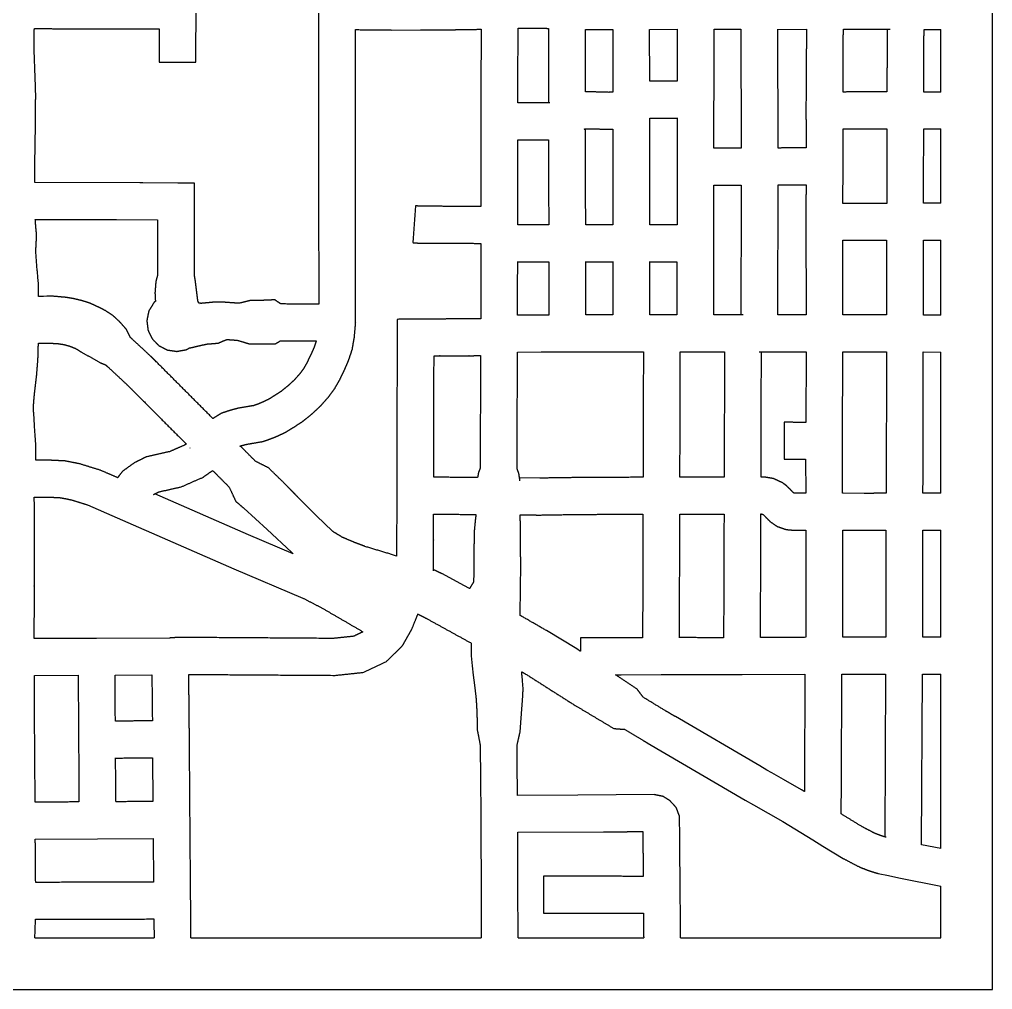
# Model space of a CAD drawing. Header units: millimetres. Extents: x 695 to 1227, y -950 to -733.
# Drawn here: x 1095.2 to 1226.9, y -949.8 to -818.5 of the extents above; entities that cross this region are included whole.
import ezdxf

# ---------------------------------------------------------------- set-up
doc = ezdxf.new("R2010")
doc.units = ezdxf.units.MM
doc.layers.add('Laser$Cut', color=1, linetype='Continuous', true_color=0xff0000)
doc.layers.add('Laser$Outline', color=3, linetype='Continuous', true_color=0x00ff00)

msp = doc.modelspace()

# ---------------------------------------------------------------- linework, layer by layer
at = {"layer": 'Laser$Cut'}
for p, q in [((1119.07, -824.28), (1119.08, -816.2)), ((1135.68, -817.32), (1135.68, -820.64)), ((1114.08, -819.76), (1114.07, -824.28)), ((1135.68, -820.64), (1135.68, -826.04)), ((1140.67, -826.04), (1140.68, -820.64)), ((1140.68, -820.64), (1140.68, -819.85)), ((1145.61, -819.91), (1149.47, -819.87)), ((1149.47, -819.87), (1150.24, -819.87)), ((1150.24, -819.87), (1153.99, -819.87)), ((1157.69, -819.81), (1157.67, -828.16)), ((1162.67, -827.14), (1162.69, -819.64)), ((1162.69, -819.64), (1163.63, -819.65)), ((1163.63, -819.65), (1164.74, -819.65)), ((1164.74, -819.65), (1165.26, -819.66)), ((1165.26, -819.66), (1165.39, -819.66)), ((1165.39, -819.66), (1165.8, -819.67)), ((1165.8, -819.67), (1165.9, -819.67)), ((1166.32, -819.68), (1166.53, -819.68)), ((1166.53, -819.68), (1166.58, -819.69)), ((1171.81, -822.68), (1171.81, -819.82)), ((1174.98, -819.84), (1175.5, -819.84)), ((1175.5, -819.83), (1175.54, -828.33)), ((1180.49, -819.82), (1184.23, -819.8)), ((1189.23, -819.79), (1189.62, -819.79)), ((1189.62, -819.79), (1192.87, -819.81)), ((1192.87, -819.81), (1192.9, -835.9)), ((1197.89, -835.89), (1197.86, -819.81)), ((1197.86, -819.82), (1201.74, -819.81)), ((1206.74, -819.81), (1212.66, -819.81)), ((1212.66, -819.81), (1213.09, -819.81)), ((1171.8, -828.28), (1171.81, -822.68)), ((1135.68, -826.04), (1135.67, -826.54)), ((1140.67, -826.54), (1140.67, -826.04)), ((1135.67, -826.54), (1135.66, -840.47)), ((1140.66, -840.46), (1140.67, -826.54)), ((1162.67, -828.18), (1162.67, -827.14)), ((1157.67, -828.16), (1157.67, -829.1)), ((1162.66, -829.78), (1162.67, -828.18)), ((1171.8, -828.28), (1171.8, -828.28)), ((1212.64, -828.29), (1212.64, -828.3)), ((1219.94, -828.31), (1217.63, -828.31)), ((1217.63, -828.31), (1217.63, -828.31)), ((1157.67, -829.1), (1157.65, -832.28)), ((1166.8, -829.79), (1166.8, -829.79)), ((1097.33, -833.37), (1097.36, -831.95)), ((1097.3, -834.8), (1097.33, -833.37)), ((1157.65, -833.05), (1157.67, -836.26)), ((1171.83, -841.9), (1171.8, -833.3)), ((1175.54, -833.33), (1175.52, -846.28)), ((1209.6, -833.28), (1212.63, -833.29)), ((1217.62, -833.31), (1219.94, -833.31)), ((1097.28, -835.97), (1097.29, -835.27)), ((1097.29, -835.27), (1097.3, -834.8)), ((1162.67, -835.6), (1162.66, -834.78)), ((1166.81, -834.78), (1166.83, -841.42)), ((1097.26, -837.61), (1097.28, -835.97)), ((1157.67, -836.26), (1157.67, -837.35)), ((1162.65, -846.29), (1162.67, -836.25)), ((1162.67, -836.25), (1162.67, -835.6)), ((1192.9, -835.9), (1192.9, -835.9)), ((1157.67, -837.35), (1157.66, -843.8)), ((1206.71, -838.39), (1206.72, -837.72)), ((1206.67, -843.4), (1206.71, -838.39)), ((1111.47, -840.61), (1097.25, -840.55)), ((1111.88, -840.61), (1111.47, -840.61)), ((1116.6, -840.63), (1111.88, -840.61)), ((1135.66, -840.47), (1135.67, -842.7)), ((1140.66, -842.69), (1140.66, -840.46)), ((1166.83, -841.42), (1166.85, -846.28)), ((1171.85, -846.29), (1171.83, -841.9)), ((1197.86, -858.49), (1197.89, -840.89)), ((1135.67, -842.7), (1135.69, -857.02)), ((1140.69, -859.52), (1140.66, -842.69)), ((1212.61, -843.39), (1206.67, -843.39)), ((1219.94, -843.37), (1217.6, -843.38)), ((1097.32, -845.55), (1106.91, -845.59)), ((1106.91, -845.59), (1108.3, -845.59)), ((1108.3, -845.59), (1113.86, -845.61)), ((1201.65, -845.89), (1201.69, -858.5)), ((1166.85, -846.28), (1166.85, -846.29)), ((1175.52, -846.28), (1175.52, -846.29)), ((1180.52, -846.29), (1180.52, -846.29)), ((1206.66, -848.39), (1212.6, -848.39)), ((1206.68, -858.5), (1206.66, -848.4)), ((1217.59, -848.38), (1219.94, -848.37)), ((1097.59, -852.49), (1097.38, -849.95)), ((1097.6, -852.63), (1097.59, -852.49)), ((1166.86, -851.29), (1166.86, -852.27)), ((1166.86, -852.27), (1166.86, -858.5)), ((1097.67, -853.43), (1097.6, -852.63)), ((1097.74, -854.23), (1097.67, -853.43)), ((1097.75, -856.01), (1097.74, -854.23)), ((1098.44, -855.99), (1097.75, -856.01)), ((1098.88, -855.97), (1098.44, -855.99)), ((1099.55, -855.95), (1098.88, -855.97)), ((1165.77, -858.51), (1162.62, -858.54)), ((1166.86, -858.51), (1165.77, -858.51)), ((1166.86, -858.51), (1166.86, -858.51)), ((1175.54, -858.49), (1171.85, -858.49)), ((1182.17, -858.49), (1180.54, -858.49)), ((1184.21, -858.49), (1182.17, -858.49)), ((1184.21, -858.49), (1184.21, -858.49)), ((1193.16, -858.48), (1192.86, -858.48)), ((1201.69, -858.5), (1197.86, -858.49)), ((1212.57, -858.5), (1206.68, -858.5)), ((1212.57, -858.5), (1212.57, -858.5)), ((1219.94, -858.52), (1217.57, -858.51)), ((1126.34, -862.42), (1127.57, -862.42)), ((1127.57, -862.42), (1129.8, -862.42)), ((1162.6, -863.54), (1165.81, -863.51)), ((1165.81, -863.51), (1169.36, -863.49)), ((1169.36, -863.49), (1178.05, -863.48)), ((1178.05, -863.48), (1179.66, -863.49)), ((1184.66, -863.49), (1186.71, -863.48)), ((1186.71, -863.48), (1190.65, -863.48)), ((1195.35, -863.49), (1195.64, -863.49)), ((1201.68, -863.49), (1201.64, -873.04)), ((1206.62, -875.54), (1206.68, -863.5)), ((1212.56, -863.5), (1212.52, -882.64)), ((1212.56, -863.5), (1212.56, -863.5)), ((1217.56, -863.51), (1219.94, -863.52)), ((1097.2, -873.41), (1097.1, -871.85)), ((1097.21, -873.57), (1097.2, -873.41)), ((1097.3, -874.8), (1097.21, -873.57)), ((1097.38, -876.03), (1097.3, -874.8)), ((1206.64, -882.64), (1206.62, -875.54)), ((1118.26, -876.47), (1118.27, -876.47)), ((1098.26, -878.17), (1097.41, -878.17)), ((1201.63, -878.03), (1201.65, -882.63)), ((1165.66, -880.59), (1162.89, -880.56)), ((1189.84, -880.47), (1184.6, -880.48)), ((1190.59, -880.47), (1189.84, -880.47)), ((1126.2, -888.27), (1113.5, -882.72)), ((1113.5, -882.72), (1113.5, -882.72)), ((1206.71, -882.64), (1206.64, -882.64)), ((1209.56, -882.66), (1206.71, -882.64)), ((1097.18, -883.17), (1097.92, -883.17)), ((1135.41, -885.68), (1132.92, -883.21)), ((1104.4, -884.22), (1108.4, -885.95)), ((1125.57, -884.68), (1128.72, -887.57)), ((1108.4, -885.95), (1124.22, -892.86)), ((1137.55, -887.78), (1135.41, -885.68)), ((1162.99, -885.56), (1162.99, -885.56)), ((1184.6, -885.47), (1184.99, -885.47)), ((1184.99, -885.47), (1190.58, -885.47)), ((1128.72, -887.57), (1132.01, -890.63)), ((1201.65, -887.63), (1201.65, -902.15)), ((1206.65, -902.12), (1206.65, -887.63)), ((1212.51, -887.64), (1212.48, -902.13)), ((1217.48, -902.14), (1217.51, -887.62)), ((1132.25, -890.85), (1126.2, -888.27)), ((1132.01, -890.63), (1132.24, -890.84)), ((1132.24, -890.84), (1132.25, -890.85)), ((1163.01, -896.04), (1163.05, -891.79)), ((1124.22, -892.86), (1133.54, -896.83)), ((1155.35, -895.12), (1152.44, -893.56)), ((1156.13, -895.54), (1155.35, -895.12)), ((1156.13, -895.54), (1156.13, -895.54)), ((1162.99, -898.58), (1163.01, -896.04)), ((1162.99, -899.18), (1162.99, -898.58)), ((1162.99, -899.18), (1162.99, -899.18)), ((1170.64, -903.72), (1166.52, -901.23)), ((1105.59, -902.29), (1097.18, -902.3)), ((1115.56, -902.25), (1105.59, -902.29)), ((1176.63, -902.22), (1171.14, -902.21)), ((1179.55, -902.21), (1176.63, -902.22)), ((1184.55, -902.19), (1184.55, -902.19)), ((1201.65, -902.15), (1201.65, -902.15)), ((1209.42, -902.12), (1206.65, -902.13)), ((1212.48, -902.13), (1209.42, -902.12)), ((1156.32, -902.92), (1156.32, -903.38)), ((1156.32, -902.92), (1156.32, -902.92)), ((1156.32, -903.38), (1156.35, -904.66)), ((1170.83, -903.84), (1170.64, -903.72)), ((1156.35, -904.66), (1156.49, -905.99)), ((1156.49, -905.99), (1156.63, -907.26)), ((1097.19, -907.3), (1103.12, -907.29)), ((1097.22, -912.21), (1097.19, -907.3)), ((1108.12, -907.28), (1113.1, -907.25)), ((1156.63, -907.26), (1156.79, -908.62)), ((1163.29, -908.06), (1163.23, -907.36)), ((1175.9, -907.22), (1176.64, -907.22)), ((1176.64, -907.22), (1182.05, -907.19)), ((1182.05, -907.19), (1193.02, -907.2)), ((1193.02, -907.2), (1201.53, -907.14)), ((1201.53, -907.14), (1201.49, -921.84)), ((1206.48, -921.87), (1206.53, -907.12)), ((1206.53, -907.12), (1209.41, -907.12)), ((1209.41, -907.12), (1212.46, -907.13)), ((1212.46, -907.13), (1212.35, -929.18)), ((1212.46, -907.13), (1212.46, -907.13)), ((1217.34, -930.23), (1217.46, -907.13)), ((1156.79, -908.62), (1156.98, -910.16)), ((1163.32, -908.59), (1163.29, -908.06)), ((1163.36, -909.12), (1163.32, -908.59)), ((1163.12, -913.09), (1163.35, -910.08)), ((1097.31, -924.47), (1097.22, -912.21)), ((1162.97, -914.95), (1163.12, -913.09)), ((1195.42, -919.57), (1183.99, -912.88)), ((1157.56, -916.74), (1157.59, -921.38)), ((1180.17, -916.43), (1189.72, -922.03)), ((1113.21, -918.45), (1113.25, -924.39)), ((1196.39, -920.14), (1195.42, -919.57)), ((1197.04, -920.51), (1196.39, -920.14)), ((1198.65, -921.42), (1197.04, -920.51)), ((1157.59, -921.38), (1157.63, -926.08)), ((1189.72, -922.03), (1192.91, -923.89)), ((1201.05, -922.78), (1198.65, -921.42)), ((1201.49, -921.84), (1201.47, -923.03)), ((1206.44, -926.06), (1206.48, -921.87)), ((1170.79, -923.51), (1162.61, -923.55)), ((1181.15, -923.45), (1170.79, -923.51)), ((1103.23, -924.44), (1103.22, -924.44)), ((1108.23, -924.41), (1108.23, -924.41)), ((1192.91, -923.89), (1193.46, -924.21)), ((1193.46, -924.21), (1194.56, -924.85)), ((1194.56, -924.85), (1198.53, -927.09)), ((1157.63, -926.08), (1157.68, -938.24)), ((1198.53, -927.09), (1202.62, -929.58)), ((1162.64, -928.55), (1174.27, -928.49)), ((1162.67, -935.78), (1162.64, -928.54)), ((1097.32, -929.48), (1105.76, -929.42)), ((1105.76, -929.42), (1113.29, -929.39)), ((1113.29, -929.39), (1113.34, -935.28)), ((1202.62, -929.58), (1203.98, -930.42)), ((1219.94, -930.75), (1217.33, -930.23)), ((1203.98, -930.42), (1206.71, -932.09)), ((1211.43, -934.12), (1212.85, -934.41)), ((1097.37, -935.34), (1097.37, -935.33)), ((1212.85, -934.41), (1214.27, -934.7)), ((1214.27, -934.7), (1219.95, -935.85)), ((1162.69, -942.84), (1162.67, -935.78)), ((1157.68, -938.24), (1157.7, -942.84)), ((1097.29, -941.83), (1097.35, -940.32)), ((1097.26, -942.84), (1097.29, -941.83))]:
    msp.add_line(p, q, dxfattribs=at)
for points in [[(1219.94, -828.31), (1219.94, -819.82)], [(1219.94, -843.37), (1219.94, -833.31)], [(1219.94, -858.52), (1219.94, -848.37)], [(1219.94, -882.63), (1219.94, -863.52)], [(1219.94, -902.14), (1219.94, -887.63)], [(1219.94, -930.75), (1219.94, -907.13)], [(1184.7, -942.84), (1219.94, -942.84), (1219.94, -935.85)], [(1097.26, -942.84), (1113.4, -942.84)], [(1118.4, -942.84), (1157.7, -942.84)], [(1162.69, -942.84), (1179.7, -942.84)]]:
    msp.add_lwpolyline(points, dxfattribs=at)
for points, degree in [([(1097.15, -822.12), (1097.17, -820.91), (1097.19, -819.7)], 2), ([(1097.19, -819.7), (1099.49, -819.73), (1101.79, -819.75)], 2), ([(1101.79, -819.75), (1107.93, -819.76), (1114.08, -819.76)], 2), ([(1140.68, -819.86), (1143.15, -819.88), (1145.61, -819.91)], 2), ([(1140.68, -819.86), (1140.68, -819.86), (1140.68, -819.86)], 2), ([(1153.99, -819.87), (1154.36, -819.86), (1154.73, -819.85)], 2), ([(1154.73, -819.85), (1156.21, -819.83), (1157.69, -819.81)], 2), ([(1165.9, -819.67), (1166.11, -819.67), (1166.32, -819.68)], 2), ([(1166.58, -819.69), (1166.61, -819.69), (1166.63, -819.69)], 2), ([(1166.63, -819.69), (1166.66, -819.69), (1166.69, -819.69)], 2), ([(1166.69, -819.69), (1166.75, -819.69), (1166.81, -819.69)], 2), ([(1166.81, -819.69), (1166.81, -824.74), (1166.8, -829.79)], 2), ([(1171.8, -819.82), (1173.26, -819.83), (1174.71, -819.84)], 2), ([(1174.71, -819.84), (1174.84, -819.84), (1174.98, -819.84)], 2), ([(1180.53, -826.85), (1180.51, -823.33), (1180.49, -819.82)], 2), ([(1184.23, -819.8), (1184.23, -823.31), (1184.23, -826.83)], 2), ([(1189.22, -835.91), (1189.22, -827.85), (1189.23, -819.79)], 2), ([(1201.74, -819.81), (1201.71, -825.32), (1201.67, -830.83)], 2), ([(1206.69, -828.31), (1206.71, -824.06), (1206.74, -819.81)], 2), ([(1212.66, -819.81), (1212.65, -824.05), (1212.64, -828.29)], 2), ([(1217.63, -828.31), (1217.65, -824.06), (1217.66, -819.82)], 2), ([(1217.66, -819.82), (1218.8, -819.82), (1219.94, -819.82)], 2), ([(1097.38, -828.69), (1097.27, -825.41), (1097.15, -822.12)], 2), ([(1114.07, -824.28), (1115.74, -824.28), (1117.41, -824.28), (1119.07, -824.28)], 3), ([(1184.23, -826.83), (1182.38, -826.84), (1180.53, -826.84)], 2), ([(1184.23, -826.83), (1184.23, -826.83), (1184.23, -826.83)], 2), ([(1097.35, -830.53), (1097.36, -829.61), (1097.38, -828.69)], 2), ([(1171.99, -828.27), (1171.9, -828.27), (1171.8, -828.28)], 2), ([(1174.99, -828.35), (1173.49, -828.31), (1171.99, -828.27)], 2), ([(1175.54, -828.33), (1175.26, -828.34), (1174.99, -828.35)], 2), ([(1209.59, -828.28), (1208.14, -828.29), (1206.69, -828.31)], 2), ([(1212.64, -828.3), (1211.11, -828.29), (1209.59, -828.28)], 2), ([(1162.66, -829.79), (1162.66, -829.78), (1162.66, -829.78)], 2), ([(1166.8, -829.79), (1164.73, -829.79), (1162.66, -829.79)], 2), ([(1167.01, -829.79), (1166.9, -829.79), (1166.8, -829.79)], 2), ([(1097.36, -831.95), (1097.35, -831.24), (1097.35, -830.53)], 2), ([(1201.67, -830.83), (1201.69, -833.35), (1201.71, -835.88)], 2), ([(1157.65, -832.28), (1157.65, -832.67), (1157.65, -833.05)], 2), ([(1180.52, -846.29), (1180.53, -839.07), (1180.54, -831.85)], 2), ([(1180.54, -831.85), (1180.58, -831.85), (1180.62, -831.84)], 2), ([(1180.62, -831.84), (1182.42, -831.84), (1184.22, -831.83)], 2), ([(1184.22, -831.82), (1184.22, -839.06), (1184.22, -846.29)], 2), ([(1171.65, -833.32), (1171.9, -833.29), (1172.15, -833.27)], 2), ([(1172.15, -833.27), (1173.59, -833.31), (1175.02, -833.35)], 2), ([(1175.02, -833.35), (1175.28, -833.34), (1175.54, -833.33)], 2), ([(1175.54, -833.33), (1175.54, -833.33), (1175.54, -833.33)], 2), ([(1206.69, -833.3), (1208.14, -833.29), (1209.6, -833.28)], 2), ([(1206.72, -837.72), (1206.7, -835.51), (1206.69, -833.3)], 2), ([(1212.63, -833.29), (1212.62, -838.34), (1212.61, -843.38)], 2), ([(1217.6, -843.38), (1217.61, -838.34), (1217.62, -833.31)], 2), ([(1162.66, -834.78), (1164.74, -834.79), (1166.81, -834.79)], 2), ([(1192.9, -835.9), (1191.06, -835.91), (1189.22, -835.91)], 2), ([(1189.22, -835.91), (1189.22, -835.91), (1189.22, -835.91)], 2), ([(1201.7, -835.88), (1199.8, -835.88), (1197.89, -835.89)], 2), ([(1201.71, -835.88), (1201.7, -835.88), (1201.7, -835.88)], 2), ([(1201.71, -835.88), (1201.71, -835.88), (1201.71, -835.88)], 2), ([(1097.25, -840.55), (1097.25, -839.08), (1097.26, -837.61)], 2), ([(1097.25, -840.55), (1097.25, -840.55), (1097.25, -840.55)], 2), ([(1116.7, -840.63), (1116.65, -840.63), (1116.6, -840.63)], 2), ([(1118.86, -840.64), (1117.78, -840.63), (1116.7, -840.63)], 2), ([(1116.71, -840.63), (1116.71, -840.63), (1116.71, -840.63), (1116.71, -840.63)], 3), ([(1118.87, -853.15), (1118.86, -846.89), (1118.86, -840.64)], 2), ([(1189.21, -858.48), (1189.21, -849.69), (1189.22, -840.91)], 2), ([(1189.22, -840.91), (1191.06, -840.9), (1192.9, -840.9)], 2), ([(1192.9, -840.9), (1192.88, -849.69), (1192.86, -858.48)], 2), ([(1197.89, -840.89), (1199.79, -840.88), (1201.69, -840.88)], 2), ([(1201.69, -840.87), (1201.67, -843.38), (1201.65, -845.89)], 2), ([(1201.69, -840.88), (1201.69, -840.88), (1201.69, -840.88)], 2), ([(1148.82, -843.72), (1148.69, -845.38), (1148.56, -847.04), (1148.42, -848.7)], 3), ([(1149.51, -843.78), (1149.16, -843.75), (1148.82, -843.72)], 2), ([(1157.66, -843.8), (1153.58, -843.79), (1149.51, -843.78)], 2), ([(1157.66, -843.8), (1157.66, -843.8), (1157.66, -843.8)], 2), ([(1212.61, -843.38), (1212.61, -843.39), (1212.61, -843.39)], 2), ([(1217.6, -843.38), (1217.6, -843.38), (1217.6, -843.38)], 2), ([(1097.34, -845.94), (1097.33, -845.74), (1097.32, -845.55)], 2), ([(1113.86, -845.61), (1113.87, -849.35), (1113.87, -853.08)], 2), ([(1097.4, -846.67), (1097.37, -846.31), (1097.34, -845.94)], 2), ([(1097.44, -847.09), (1097.42, -846.88), (1097.4, -846.67)], 2), ([(1097.5, -847.64), (1097.47, -847.36), (1097.44, -847.09)], 2), ([(1097.44, -847.09), (1097.44, -847.09), (1097.44, -847.09)], 2), ([(1166.85, -846.29), (1164.75, -846.29), (1162.65, -846.29)], 2), ([(1175.52, -846.29), (1173.68, -846.29), (1171.85, -846.29)], 2), ([(1184.22, -846.29), (1182.37, -846.29), (1180.52, -846.29)], 2), ([(1097.38, -849.95), (1097.44, -848.8), (1097.5, -847.64)], 2), ([(1206.66, -848.4), (1206.66, -848.39), (1206.66, -848.39)], 2), ([(1212.6, -848.38), (1212.58, -853.44), (1212.57, -858.5)], 2), ([(1217.57, -858.51), (1217.58, -853.44), (1217.59, -848.37)], 2), ([(1148.42, -848.7), (1148.86, -848.74), (1149.3, -848.77)], 2), ([(1149.3, -848.77), (1153.47, -848.79), (1157.65, -848.8)], 2), ([(1157.65, -848.8), (1157.64, -853.9), (1157.63, -859)], 2), ([(1162.63, -858.54), (1162.63, -854.91), (1162.64, -851.28)], 2), ([(1162.64, -851.29), (1164.75, -851.29), (1166.86, -851.29)], 2), ([(1171.85, -858.49), (1171.85, -854.89), (1171.85, -851.28)], 2), ([(1171.85, -851.29), (1173.69, -851.29), (1175.52, -851.29)], 2), ([(1175.52, -851.28), (1175.53, -854.88), (1175.54, -858.48)], 2), ([(1180.54, -858.49), (1180.53, -854.89), (1180.52, -851.28)], 2), ([(1180.52, -851.29), (1182.37, -851.29), (1184.21, -851.29)], 2), ([(1184.21, -851.29), (1184.21, -854.88), (1184.21, -858.48)], 2), ([(1113.85, -853.16), (1113.75, -853.56), (1113.64, -853.95)], 2), ([(1113.87, -853.08), (1113.86, -853.12), (1113.85, -853.16)], 2), ([(1118.99, -853.87), (1118.93, -853.51), (1118.87, -853.15)], 2), ([(1113.58, -854.72), (1113.55, -855.11), (1113.52, -855.5)], 2), ([(1113.64, -853.95), (1113.61, -854.33), (1113.58, -854.72)], 2), ([(1119.15, -855.16), (1119.07, -854.52), (1118.99, -853.87)], 2), ([(1099.07, -855.97), (1099.07, -855.96), (1099.07, -855.96)], 2), ([(1101.48, -856.12), (1100.52, -856.03), (1099.55, -855.95)], 2), ([(1102.54, -856.3), (1102.01, -856.21), (1101.48, -856.12)], 2), ([(1103.63, -856.56), (1103.09, -856.43), (1102.54, -856.3)], 2), ([(1113.52, -855.5), (1113.55, -856.07), (1113.58, -856.65)], 2), ([(1119.33, -856.56), (1119.24, -855.86), (1119.15, -855.16)], 2), ([(1129.75, -856.45), (1128.84, -856.49), (1127.93, -856.53)], 2), ([(1130.58, -857.01), (1130.17, -856.73), (1129.75, -856.45)], 2), ([(1104.75, -856.92), (1104.19, -856.74), (1103.63, -856.56)], 2), ([(1105.78, -857.39), (1105.26, -857.16), (1104.75, -856.92)], 2), ([(1106.77, -857.89), (1106.27, -857.64), (1105.78, -857.39)], 2), ([(1113.38, -856.82), (1113.04, -857.39), (1112.69, -857.96)], 2), ([(1113.58, -856.65), (1113.48, -856.74), (1113.38, -856.82)], 2), ([(1119.37, -856.72), (1119.35, -856.64), (1119.33, -856.56)], 2), ([(1119.47, -856.87), (1119.42, -856.8), (1119.37, -856.72)], 2), ([(1119.47, -856.88), (1119.47, -856.88), (1119.47, -856.87)], 2), ([(1119.65, -856.92), (1119.56, -856.9), (1119.47, -856.88)], 2), ([(1119.59, -857.08), (1119.59, -857.07), (1119.59, -857.07)], 2), ([(1119.59, -857.08), (1119.59, -857.07), (1119.59, -857.07)], 2), ([(1119.59, -857.07), (1119.59, -857.07), (1119.59, -857.07)], 2), ([(1119.74, -856.93), (1119.69, -856.92), (1119.65, -856.92)], 2), ([(1119.94, -856.92), (1119.84, -856.92), (1119.74, -856.93)], 2), ([(1121.46, -856.77), (1120.7, -856.84), (1119.94, -856.92)], 2), ([(1122.95, -856.78), (1122.2, -856.78), (1121.46, -856.77)], 2), ([(1124.9, -856.92), (1123.93, -856.85), (1122.95, -856.78)], 2), ([(1126.36, -856.55), (1125.63, -856.74), (1124.9, -856.92)], 2), ([(1127.93, -856.53), (1127.14, -856.54), (1126.36, -856.55)], 2), ([(1135.69, -857.02), (1133.13, -857.02), (1130.58, -857.01)], 2), ([(1107.82, -858.57), (1107.29, -858.23), (1106.77, -857.89)], 2), ([(1108.75, -859.43), (1108.29, -859), (1107.82, -858.57)], 2), ([(1112.69, -857.96), (1112.55, -858.61), (1112.42, -859.26)], 2), ([(1146.33, -859.09), (1146.32, -860.6), (1146.31, -862.11)], 2), ([(1149.58, -859.07), (1147.95, -859.08), (1146.33, -859.09)], 2), ([(1157.62, -859), (1153.6, -859.04), (1149.58, -859.07)], 2), ([(1157.63, -859), (1157.62, -859), (1157.62, -859)], 2), ([(1162.63, -858.54), (1162.63, -858.54), (1162.63, -858.54)], 2), ([(1166.86, -858.5), (1166.86, -858.51), (1166.86, -858.51)], 2), ([(1175.54, -858.48), (1175.54, -858.48), (1175.54, -858.49)], 2), ([(1184.21, -858.48), (1184.21, -858.49), (1184.21, -858.49)], 2), ([(1192.86, -858.48), (1191.03, -858.48), (1189.21, -858.48)], 2), ([(1189.21, -858.48), (1189.21, -858.48), (1189.21, -858.48)], 2), ([(1109.63, -860.42), (1109.19, -859.92), (1108.75, -859.43)], 2), ([(1110.21, -861.56), (1109.92, -860.99), (1109.63, -860.42)], 2), ([(1112.42, -859.26), (1112.5, -859.91), (1112.58, -860.56)], 2), ([(1140.52, -861.53), (1140.61, -860.52), (1140.7, -859.52)], 2), ([(1110.43, -861.76), (1110.32, -861.66), (1110.21, -861.56)], 2), ([(1112.58, -860.56), (1112.86, -861.14), (1113.14, -861.72)], 2), ([(1113.14, -861.72), (1113.59, -862.18), (1114.04, -862.65)], 2), ([(1140.25, -863.13), (1140.38, -862.33), (1140.52, -861.53)], 2), ([(1097.68, -864.44), (1097.71, -863.39), (1097.74, -862.34)], 2), ([(1097.74, -862.34), (1097.85, -862.33), (1097.97, -862.33)], 2), ([(1097.97, -862.33), (1098.51, -862.33), (1099.06, -862.32)], 2), ([(1099.07, -862.32), (1099.15, -862.32), (1099.23, -862.32)], 2), ([(1099.07, -862.33), (1099.07, -862.33), (1099.07, -862.32)], 2), ([(1099.23, -862.32), (1099.75, -862.34), (1100.27, -862.36)], 2), ([(1100.27, -862.36), (1100.72, -862.43), (1101.17, -862.49)], 2), ([(1101.17, -862.49), (1101.58, -862.61), (1101.99, -862.72)], 2), ([(1101.99, -862.72), (1102.37, -862.87), (1102.75, -863.02)], 2), ([(1102.75, -863.02), (1103.16, -863.27), (1103.57, -863.52)], 2), ([(1112.99, -864.13), (1111.71, -862.94), (1110.43, -861.76)], 2), ([(1114.04, -862.65), (1114.62, -862.94), (1115.19, -863.24)], 2), ([(1117.75, -863.2), (1117.96, -863.09), (1118.17, -862.97)], 2), ([(1118.17, -862.97), (1118.42, -862.92), (1118.67, -862.87)], 2), ([(1118.67, -862.87), (1118.86, -862.82), (1119.05, -862.77)], 2), ([(1118.86, -862.59), (1118.87, -862.58), (1118.88, -862.58)], 2), ([(1119.05, -862.77), (1119.07, -862.76), (1119.09, -862.76)], 2), ([(1119.09, -862.76), (1119.84, -862.59), (1120.6, -862.43)], 2), ([(1120.6, -862.43), (1120.74, -862.42), (1120.89, -862.41)], 2), ([(1120.89, -862.41), (1121.48, -862.36), (1122.07, -862.31)], 2), ([(1122.07, -862.31), (1122.34, -862.2), (1122.61, -862.08)], 2), ([(1122.61, -862.08), (1122.94, -861.95), (1123.26, -861.82)], 2), ([(1123.26, -861.82), (1123.26, -861.81), (1123.27, -861.81)], 2), ([(1123.26, -861.82), (1123.26, -861.82), (1123.27, -861.82)], 2), ([(1123.27, -861.82), (1123.97, -861.87), (1124.67, -861.92)], 2), ([(1124.67, -861.92), (1124.67, -861.92), (1124.67, -861.92)], 2), ([(1124.67, -861.92), (1125.51, -862.17), (1126.34, -862.42)], 2), ([(1129.8, -862.42), (1130.15, -862.21), (1130.49, -862.01)], 2), ([(1130.49, -862.01), (1132.84, -862.01), (1135.19, -862.02)], 2), ([(1135.06, -862.89), (1134.84, -863.39), (1134.62, -863.9)], 2), ([(1135.17, -862.56), (1135.12, -862.72), (1135.06, -862.89)], 2), ([(1135.35, -862.02), (1135.26, -862.29), (1135.17, -862.56)], 2), ([(1135.17, -862.56), (1135.17, -862.56), (1135.18, -862.52), (1135.18, -862.52)], 3), ([(1135.19, -862.02), (1135.18, -862.01), (1135.18, -862.01), (1135.18, -862.01)], 3), ([(1135.19, -862.02), (1135.27, -862.02), (1135.35, -862.02)], 2), ([(1146.31, -862.11), (1146.28, -876.62), (1146.24, -891.14)], 2), ([(1103.57, -863.52), (1104.82, -864.23), (1106.06, -864.94)], 2), ([(1113.38, -864.51), (1113.18, -864.32), (1112.99, -864.13)], 2), ([(1115.19, -863.24), (1115.83, -863.33), (1116.47, -863.43)], 2), ([(1116.47, -863.43), (1117.11, -863.32), (1117.75, -863.2)], 2), ([(1134.62, -863.9), (1134.38, -864.39), (1134.14, -864.88)], 2), ([(1139.73, -864.68), (1139.99, -863.9), (1140.25, -863.13)], 2), ([(1151.27, -880.47), (1151.29, -872.26), (1151.31, -864.05)], 2), ([(1151.31, -864.05), (1151.68, -864.05), (1152.06, -864.05)], 2), ([(1152.06, -864.05), (1152.31, -864.04), (1152.57, -864.04)], 2), ([(1152.14, -864.05), (1152.14, -864.05), (1152.06, -864.05), (1152.06, -864.05)], 3), ([(1152.57, -864.04), (1154.32, -864.03), (1156.07, -864.01)], 2), ([(1156.05, -864.03), (1156.05, -864.04), (1156.05, -864.05), (1156.04, -864.05)], 3), ([(1156.05, -864.05), (1156.04, -864.05), (1156.04, -864.05), (1156.04, -864.05)], 3), ([(1156.07, -864.01), (1156.06, -864.02), (1156.06, -864.03), (1156.05, -864.03)], 3), ([(1156.07, -864.01), (1156.21, -864.01), (1156.34, -864.01)], 2), ([(1156.34, -864.01), (1156.97, -864.01), (1157.6, -864)], 2), ([(1157.6, -864), (1157.6, -865.65), (1157.6, -867.3)], 2), ([(1162.6, -867.31), (1162.6, -865.43), (1162.6, -863.54)], 2), ([(1179.66, -863.49), (1179.64, -871.99), (1179.61, -880.48)], 2), ([(1184.61, -880.48), (1184.63, -871.98), (1184.66, -863.49)], 2), ([(1190.65, -863.48), (1190.62, -871.98), (1190.59, -880.47)], 2), ([(1195.59, -880.44), (1195.62, -871.97), (1195.64, -863.49)], 2), ([(1195.64, -863.49), (1198.66, -863.49), (1201.68, -863.49)], 2), ([(1206.68, -863.5), (1209.62, -863.5), (1212.56, -863.5)], 2), ([(1217.52, -882.62), (1217.54, -873.07), (1217.56, -863.51)], 2), ([(1097.5, -866.71), (1097.59, -865.58), (1097.68, -864.44)], 2), ([(1106.06, -864.94), (1106.46, -865.1), (1106.85, -865.26)], 2), ([(1106.85, -865.26), (1106.96, -865.36), (1107.07, -865.46)], 2), ([(1107.07, -865.46), (1108.31, -866.61), (1109.54, -867.75)], 2), ([(1113.58, -864.71), (1113.48, -864.61), (1113.38, -864.51)], 2), ([(1121.38, -872.53), (1117.48, -868.62), (1113.58, -864.71)], 2), ([(1134.14, -864.88), (1133.91, -865.31), (1133.67, -865.74)], 2), ([(1139.16, -865.99), (1139.45, -865.33), (1139.73, -864.68)], 2), ([(1097.21, -869.17), (1097.36, -867.94), (1097.5, -866.71)], 2), ([(1133.14, -866.46), (1132.74, -866.9), (1132.34, -867.35)], 2), ([(1133.67, -865.74), (1133.4, -866.1), (1133.14, -866.46)], 2), ([(1138.58, -867.19), (1138.87, -866.59), (1139.16, -865.99)], 2), ([(1109.54, -867.75), (1109.8, -868), (1110.06, -868.26)], 2), ([(1110.06, -868.26), (1110.67, -868.86), (1111.27, -869.47)], 2), ([(1131.49, -868.14), (1131.04, -868.49), (1130.6, -868.85)], 2), ([(1132.34, -867.35), (1131.91, -867.74), (1131.49, -868.14)], 2), ([(1137.88, -868.44), (1138.23, -867.82), (1138.58, -867.19)], 2), ([(1157.6, -867.3), (1157.58, -872.12), (1157.56, -876.95)], 2), ([(1162.56, -878.14), (1162.58, -872.73), (1162.6, -867.31)], 2), ([(1097.08, -870.73), (1097.14, -869.95), (1097.21, -869.17)], 2), ([(1111.27, -869.47), (1114.52, -872.72), (1117.76, -875.97)], 2), ([(1129.72, -869.42), (1129.29, -869.69), (1128.86, -869.95)], 2), ([(1130.6, -868.85), (1130.16, -869.14), (1129.72, -869.42)], 2), ([(1135.9, -870.86), (1136.46, -870.24), (1137.01, -869.62)], 2), ([(1137.01, -869.62), (1137.45, -869.03), (1137.88, -868.44)], 2), ([(1097.1, -871.85), (1097.09, -871.29), (1097.08, -870.73)], 2), ([(1126.87, -870.78), (1125.81, -870.96), (1124.74, -871.14)], 2), ([(1127.48, -870.57), (1127.18, -870.67), (1126.87, -870.78)], 2), ([(1128.18, -870.27), (1127.83, -870.42), (1127.48, -870.57)], 2), ([(1128.86, -869.95), (1128.52, -870.11), (1128.18, -870.27)], 2), ([(1134.76, -871.92), (1135.33, -871.39), (1135.9, -870.86)], 2), ([(1122.55, -871.8), (1122.04, -872.11), (1121.54, -872.41)], 2), ([(1123.57, -871.46), (1123.06, -871.63), (1122.55, -871.8)], 2), ([(1124.74, -871.14), (1124.15, -871.3), (1123.57, -871.46)], 2), ([(1133.54, -872.9), (1134.15, -872.41), (1134.76, -871.92)], 2), ([(1121.54, -872.41), (1121.46, -872.47), (1121.38, -872.53)], 2), ([(1121.39, -872.53), (1121.38, -872.53), (1121.38, -872.53)], 2), ([(1132.39, -873.65), (1132.96, -873.28), (1133.54, -872.9)], 2), ([(1201.64, -873.04), (1200.19, -873.04), (1198.74, -873.03)], 2), ([(1198.74, -873.03), (1198.74, -874.7), (1198.74, -876.37), (1198.74, -878.03)], 3), ([(1129.26, -875.24), (1129.75, -875.04), (1130.23, -874.84)], 2), ([(1130.23, -874.84), (1130.74, -874.59), (1131.24, -874.35)], 2), ([(1131.24, -874.35), (1131.82, -874), (1132.39, -873.65)], 2), ([(1097.41, -878.17), (1097.4, -877.1), (1097.38, -876.03)], 2), ([(1117.54, -876.12), (1116.52, -876.56), (1115.5, -877.01)], 2), ([(1117.76, -875.97), (1117.65, -876.04), (1117.54, -876.12)], 2), ([(1125.02, -876.25), (1125.42, -876.14), (1125.83, -876.03)], 2), ([(1127.13, -878.3), (1126.1, -877.27), (1125.07, -876.23)], 2), ([(1125.83, -876.03), (1126.98, -875.83), (1128.13, -875.63)], 2), ([(1128.13, -875.63), (1128.32, -875.57), (1128.52, -875.5)], 2), ([(1128.52, -875.5), (1128.89, -875.37), (1129.26, -875.24)], 2), ([(1115.5, -877.01), (1113.92, -877.36), (1112.34, -877.71)], 2), ([(1118.27, -876.47), (1118.27, -876.47), (1118.27, -876.47)], 2), ([(1118.27, -876.47), (1118.27, -876.47), (1118.27, -876.47)], 2), ([(1157.56, -876.95), (1157.56, -877.54), (1157.56, -878.13)], 2), ([(1099.25, -878.17), (1098.76, -878.17), (1098.26, -878.17)], 2), ([(1101.3, -878.26), (1100.27, -878.22), (1099.25, -878.17)], 2), ([(1103.31, -878.65), (1102.3, -878.46), (1101.3, -878.26)], 2), ([(1106.13, -879.52), (1104.72, -879.09), (1103.31, -878.65)], 2), ([(1110.71, -878.53), (1109.91, -879.11), (1109.11, -879.69)], 2), ([(1112.34, -877.71), (1111.53, -878.12), (1110.71, -878.53)], 2), ([(1128.89, -879.19), (1128, -878.75), (1127.12, -878.3)], 2), ([(1157.56, -878.13), (1157.56, -878.69), (1157.56, -879.25)], 2), ([(1162.56, -879.29), (1162.56, -878.72), (1162.56, -878.14)], 2), ([(1198.74, -878.03), (1200.19, -878.03), (1201.63, -878.03)], 2), ([(1108.47, -880.53), (1107.3, -880.03), (1106.13, -879.52)], 2), ([(1109.11, -879.69), (1108.79, -880.11), (1108.46, -880.53)], 2), ([(1119.99, -880.5), (1120.67, -880.03), (1121.34, -879.56)], 2), ([(1121.34, -879.56), (1122.45, -880.68), (1123.56, -881.8)], 2), ([(1130.88, -881.13), (1129.88, -880.16), (1128.89, -879.19)], 2), ([(1157.34, -879.79), (1157.27, -880.15), (1157.2, -880.51)], 2), ([(1157.56, -879.25), (1157.45, -879.52), (1157.34, -879.79)], 2), ([(1162.8, -879.97), (1162.68, -879.63), (1162.56, -879.29)], 2), ([(1162.89, -880.55), (1162.85, -880.26), (1162.8, -879.97)], 2), ([(1108.46, -880.53), (1108.46, -880.53), (1108.46, -880.53)], 2), ([(1117.05, -881.78), (1118.52, -881.14), (1119.99, -880.5)], 2), ([(1131.9, -882.17), (1131.39, -881.65), (1130.88, -881.13)], 2), ([(1157.2, -880.51), (1154.24, -880.49), (1151.27, -880.47)], 2), ([(1151.61, -880.44), (1151.61, -880.44), (1151.61, -880.44), (1151.61, -880.44)], 3), ([(1162.95, -880.96), (1162.92, -880.76), (1162.89, -880.55)], 2), ([(1171.2, -880.51), (1168.43, -880.55), (1165.66, -880.59)], 2), ([(1171.85, -880.5), (1171.52, -880.51), (1171.2, -880.51)], 2), ([(1179.61, -880.48), (1175.73, -880.49), (1171.85, -880.5)], 2), ([(1195.91, -880.44), (1195.75, -880.44), (1195.59, -880.44)], 2), ([(1196, -880.44), (1195.95, -880.44), (1195.91, -880.44)], 2), ([(1197.3, -880.66), (1196.65, -880.55), (1196, -880.44)], 2), ([(1198.52, -881.23), (1197.91, -880.95), (1197.3, -880.66)], 2), ([(1199.07, -881.65), (1198.79, -881.44), (1198.52, -881.23)], 2), ([(1113.31, -882.82), (1113.41, -882.77), (1113.5, -882.72)], 2), ([(1113.5, -882.72), (1113.76, -882.59), (1114.03, -882.46)], 2), ([(1114.03, -882.46), (1115.54, -882.12), (1117.05, -881.78)], 2), ([(1123.56, -881.8), (1124.02, -882.77), (1124.47, -883.74)], 2), ([(1132.92, -883.21), (1132.41, -882.69), (1131.9, -882.17)], 2), ([(1200.05, -882.63), (1199.56, -882.14), (1199.07, -881.65)], 2), ([(1200.15, -882.64), (1200.1, -882.63), (1200.05, -882.63)], 2), ([(1201.65, -882.63), (1200.9, -882.63), (1200.15, -882.64)], 2), ([(1210.96, -882.65), (1210.26, -882.66), (1209.56, -882.66)], 2), ([(1212.52, -882.64), (1211.74, -882.65), (1210.96, -882.65)], 2), ([(1217.52, -882.62), (1217.52, -882.62), (1217.52, -882.62)], 2), ([(1219.94, -882.63), (1218.73, -882.63), (1217.52, -882.62)], 2), ([(1097.22, -886.25), (1097.2, -884.71), (1097.18, -883.17)], 2), ([(1097.92, -883.17), (1098.53, -883.17), (1099.14, -883.16)], 2), ([(1099.14, -883.16), (1099.92, -883.2), (1100.7, -883.24)], 2), ([(1100.7, -883.24), (1101.4, -883.37), (1102.09, -883.51)], 2), ([(1102.09, -883.51), (1103.25, -883.86), (1104.4, -884.22)], 2), ([(1124.47, -883.74), (1125.02, -884.21), (1125.57, -884.68)], 2), ([(1195.52, -902.19), (1195.55, -893.81), (1195.57, -885.44)], 2), ([(1195.57, -885.44), (1195.59, -885.44), (1195.6, -885.44)], 2), ([(1195.6, -885.44), (1195.7, -885.46), (1195.79, -885.47)], 2), ([(1097.21, -890.88), (1097.22, -888.57), (1097.22, -886.25)], 2), ([(1151.25, -887.98), (1151.25, -886.72), (1151.25, -885.47)], 2), ([(1151.25, -885.47), (1151.28, -885.47), (1151.31, -885.47)], 2), ([(1151.31, -885.47), (1154.15, -885.49), (1156.99, -885.51)], 2), ([(1156.89, -886.33), (1156.81, -887.17), (1156.73, -888.02)], 2), ([(1156.99, -885.51), (1156.94, -885.92), (1156.89, -886.33)], 2), ([(1163.03, -890.44), (1163.01, -888), (1162.99, -885.56)], 2), ([(1162.99, -885.56), (1164.33, -885.58), (1165.66, -885.59)], 2), ([(1165.66, -885.59), (1168.16, -885.55), (1170.66, -885.51)], 2), ([(1170.66, -885.51), (1170.95, -885.51), (1171.25, -885.5)], 2), ([(1171.25, -885.5), (1175.42, -885.49), (1179.6, -885.48)], 2), ([(1179.6, -885.48), (1179.58, -893.84), (1179.55, -902.21)], 2), ([(1184.55, -902.2), (1184.57, -893.84), (1184.6, -885.47)], 2), ([(1190.58, -885.47), (1190.55, -893.84), (1190.52, -902.2)], 2), ([(1195.79, -885.47), (1195.83, -885.49), (1195.86, -885.51)], 2), ([(1195.86, -885.51), (1196.35, -885.99), (1196.83, -886.48)], 2), ([(1196.83, -886.48), (1197.3, -886.8), (1197.77, -887.13)], 2), ([(1138.88, -888.59), (1138.21, -888.19), (1137.55, -887.78)], 2), ([(1151.25, -888.31), (1151.25, -888.15), (1151.25, -887.98)], 2), ([(1156.73, -888.02), (1156.73, -888.7), (1156.73, -889.39)], 2), ([(1197.77, -887.13), (1198.37, -887.34), (1198.98, -887.55)], 2), ([(1198.98, -887.55), (1199.46, -887.6), (1199.95, -887.64)], 2), ([(1199.95, -887.64), (1200.8, -887.63), (1201.65, -887.63)], 2), ([(1206.65, -887.63), (1207.38, -887.64), (1208.1, -887.65)], 2), ([(1208.1, -887.65), (1208.83, -887.65), (1209.56, -887.66)], 2), ([(1209.56, -887.66), (1211.03, -887.65), (1212.51, -887.64)], 2), ([(1217.51, -887.62), (1218.72, -887.62), (1219.94, -887.63)], 2), ([(1140.68, -889.36), (1139.78, -888.98), (1138.88, -888.59)], 2), ([(1141.96, -889.84), (1141.32, -889.6), (1140.68, -889.36)], 2), ([(1151.24, -888.61), (1151.25, -888.51), (1151.25, -888.41), (1151.25, -888.31)], 3), ([(1151.24, -888.64), (1151.24, -888.63), (1151.24, -888.62), (1151.24, -888.61)], 3), ([(1151.24, -888.7), (1151.24, -888.68), (1151.24, -888.67), (1151.24, -888.65)], 3), ([(1151.24, -888.75), (1151.24, -888.74), (1151.24, -888.72), (1151.24, -888.71)], 3), ([(1151.24, -888.9), (1151.24, -888.85), (1151.25, -888.81), (1151.25, -888.76)], 3), ([(1151.24, -888.97), (1151.24, -888.95), (1151.24, -888.92), (1151.25, -888.9)], 3), ([(1151.24, -888.97), (1151.24, -888.98), (1151.24, -889), (1151.24, -889.01)], 3), ([(1151.24, -893.15), (1151.24, -891.21), (1151.25, -889.27)], 2), ([(1151.25, -889.27), (1151.25, -889.14), (1151.25, -889.01)], 2), ([(1156.73, -889.39), (1156.71, -889.77), (1156.7, -890.16)], 2), ([(1146.24, -891.14), (1144.1, -890.49), (1141.96, -889.84)], 2), ([(1156.7, -890.16), (1156.7, -890.61), (1156.71, -891.05)], 2), ([(1163.05, -891.79), (1163.04, -891.11), (1163.03, -890.44)], 2), ([(1097.2, -895.06), (1097.21, -892.97), (1097.21, -890.88)], 2), ([(1134.66, -891.88), (1134.66, -891.88), (1134.66, -891.88)], 2), ([(1134.66, -891.88), (1134.66, -891.88), (1134.66, -891.88)], 2), ([(1156.71, -891.91), (1156.69, -893.28), (1156.67, -894.64)], 2), ([(1156.71, -891.05), (1156.71, -891.48), (1156.71, -891.91)], 2), ([(1152.44, -893.56), (1151.83, -893.27), (1151.23, -892.98)], 2), ([(1156.67, -894.64), (1156.47, -894.98), (1156.26, -895.31)], 2), ([(1097.18, -902.3), (1097.19, -898.68), (1097.2, -895.06)], 2), ([(1097.18, -895.24), (1097.19, -895.15), (1097.2, -895.06)], 2), ([(1156.26, -895.31), (1156.2, -895.43), (1156.13, -895.54)], 2), ([(1133.54, -896.83), (1134.81, -897.49), (1136.09, -898.15)], 2), ([(1136.09, -898.15), (1138.88, -899.77), (1141.68, -901.4)], 2), ([(1148.28, -901.1), (1148.7, -900.05), (1149.13, -899)], 2), ([(1149.09, -898.98), (1149.73, -899.31), (1150.37, -899.64)], 2), ([(1150.37, -899.64), (1153.34, -901.28), (1156.32, -902.92)], 2), ([(1166.52, -901.23), (1164.75, -900.2), (1162.97, -899.18)], 2), ([(1147.76, -902.02), (1148.02, -901.56), (1148.28, -901.1)], 2), ([(1097.18, -902.3), (1097.18, -902.3), (1097.18, -902.3)], 2), ([(1115.72, -902.23), (1115.6, -902.24), (1115.48, -902.25)], 2), ([(1116.62, -902.16), (1116.17, -902.2), (1115.72, -902.23)], 2), ([(1137.68, -902.3), (1127.15, -902.23), (1116.62, -902.16)], 2), ([(1140.42, -902.01), (1139.05, -902.16), (1137.68, -902.3)], 2), ([(1141.69, -901.4), (1141.05, -901.71), (1140.42, -902.01)], 2), ([(1141.68, -901.4), (1141.68, -901.4), (1141.69, -901.4)], 2), ([(1147.02, -903.3), (1147.39, -902.66), (1147.76, -902.02)], 2), ([(1171.14, -902.21), (1171.14, -902.82), (1171.13, -903.43), (1171.13, -904.04)], 3), ([(1190.52, -902.2), (1187.54, -902.2), (1184.55, -902.19)], 2), ([(1201.65, -902.15), (1198.59, -902.17), (1195.52, -902.19)], 2), ([(1206.65, -902.13), (1206.65, -902.13), (1206.65, -902.12)], 2), ([(1219.94, -902.14), (1218.71, -902.14), (1217.48, -902.14)], 2), ([(1144.86, -905.42), (1145.94, -904.36), (1147.02, -903.3)], 2), ([(1171.13, -904.04), (1170.98, -903.94), (1170.83, -903.84)], 2), ([(1171.13, -904.04), (1171.13, -904.04), (1171.13, -904.04)], 2), ([(1141.8, -906.89), (1143.33, -906.15), (1144.86, -905.42)], 2), ([(1097.19, -907.3), (1097.19, -907.3), (1097.19, -907.3)], 2), ([(1103.12, -907.29), (1103.18, -915.86), (1103.23, -924.44)], 2), ([(1108.16, -913.5), (1108.14, -910.39), (1108.12, -907.28)], 2), ([(1113.1, -907.25), (1113.14, -910.36), (1113.17, -913.46)], 2), ([(1118.19, -915.91), (1118.15, -911.54), (1118.1, -907.17)], 2), ([(1118.1, -907.17), (1128.02, -907.24), (1137.93, -907.3)], 2), ([(1137.93, -907.3), (1139.87, -907.09), (1141.8, -906.89)], 2), ([(1163.19, -906.81), (1163.4, -906.93), (1163.6, -907.05)], 2), ([(1163.23, -907.36), (1163.21, -907.08), (1163.19, -906.81)], 2), ([(1163.23, -907.36), (1163.23, -907.36), (1163.23, -907.36)], 2), ([(1163.6, -907.05), (1167, -909.2), (1170.41, -911.36)], 2), ([(1178.79, -909.14), (1177.34, -908.18), (1175.9, -907.22)], 2), ([(1217.46, -907.13), (1218.7, -907.13), (1219.94, -907.13)], 2), ([(1163.35, -910.08), (1163.36, -909.6), (1163.36, -909.12)], 2), ([(1179.62, -910.25), (1179.21, -909.7), (1178.79, -909.14)], 2), ([(1156.98, -910.16), (1157.03, -910.88), (1157.08, -911.61)], 2), ([(1179.62, -910.26), (1179.62, -910.26), (1179.61, -910.26)], 2), ([(1179.64, -910.27), (1179.63, -910.26), (1179.62, -910.25)], 2), ([(1182.72, -912.14), (1181.17, -911.2), (1179.62, -910.26)], 2), ([(1157.08, -911.61), (1157.1, -912.3), (1157.13, -912.99)], 2), ([(1170.41, -911.36), (1173.03, -912.93), (1175.66, -914.5)], 2), ([(1157.13, -912.99), (1157.14, -913.83), (1157.16, -914.68)], 2), ([(1183.99, -912.88), (1183.36, -912.51), (1182.72, -912.14)], 2), ([(1113.16, -913.46), (1110.66, -913.48), (1108.16, -913.5)], 2), ([(1113.17, -913.46), (1113.17, -913.46), (1113.16, -913.46)], 2), ([(1157.16, -914.68), (1157.36, -915.71), (1157.56, -916.74)], 2), ([(1162.56, -916.76), (1162.76, -915.85), (1162.97, -914.95)], 2), ([(1175.66, -914.5), (1176.41, -914.56), (1177.16, -914.61)], 2), ([(1177.16, -914.61), (1178.37, -915.35), (1179.58, -916.08)], 2), ([(1177.16, -914.61), (1177.16, -914.61), (1177.16, -914.61)], 2), ([(1177.16, -914.61), (1177.16, -914.61), (1177.16, -914.61)], 2), ([(1118.27, -926.87), (1118.23, -921.39), (1118.19, -915.91)], 2), ([(1162.61, -923.55), (1162.58, -920.16), (1162.56, -916.76)], 2), ([(1179.58, -916.08), (1179.87, -916.26), (1180.17, -916.43)], 2), ([(1108.23, -924.4), (1108.21, -921.45), (1108.19, -918.49)], 2), ([(1108.19, -918.5), (1108.19, -918.5), (1108.2, -918.5)], 2), ([(1108.2, -918.5), (1110.71, -918.48), (1113.21, -918.45)], 2), ([(1182.31, -923.69), (1181.73, -923.57), (1181.15, -923.45)], 2), ([(1201.47, -923.04), (1201.26, -922.91), (1201.05, -922.78)], 2), ([(1201.47, -923.03), (1201.47, -923.03), (1201.47, -923.04)], 2), ([(1103.22, -924.44), (1100.27, -924.46), (1097.31, -924.48)], 2), ([(1097.31, -924.48), (1097.31, -924.48), (1097.31, -924.47)], 2), ([(1097.31, -924.48), (1097.31, -924.48), (1097.31, -924.48)], 2), ([(1103.23, -924.44), (1103.23, -924.44), (1103.23, -924.44)], 2), ([(1113.25, -924.39), (1110.74, -924.4), (1108.23, -924.41)], 2), ([(1183.23, -924.25), (1182.77, -923.97), (1182.31, -923.69)], 2), ([(1184.1, -925.19), (1183.66, -924.72), (1183.23, -924.25)], 2), ([(1184.56, -926.4), (1184.33, -925.79), (1184.1, -925.19)], 2), ([(1209.18, -927.74), (1207.81, -926.9), (1206.44, -926.06)], 2), ([(1118.4, -942.84), (1118.33, -934.86), (1118.27, -926.87)], 2), ([(1184.7, -942.84), (1184.63, -934.62), (1184.56, -926.4)], 2), ([(1174.27, -928.49), (1175.66, -928.48), (1177.05, -928.47)], 2), ([(1177.05, -928.47), (1178.32, -928.46), (1179.58, -928.46)], 2), ([(1179.58, -928.46), (1179.59, -928.97), (1179.59, -929.49)], 2), ([(1210.97, -928.68), (1210.08, -928.21), (1209.18, -927.74)], 2), ([(1211.7, -928.97), (1211.34, -928.83), (1210.97, -928.68)], 2), ([(1097.35, -933.29), (1097.33, -931.38), (1097.32, -929.47)], 2), ([(1113.29, -929.39), (1113.29, -929.39), (1113.29, -929.39)], 2), ([(1179.59, -929.49), (1179.6, -930.02), (1179.6, -930.54)], 2), ([(1212.35, -929.18), (1212.02, -929.07), (1211.7, -928.97)], 2), ([(1212.42, -929.2), (1212.38, -929.19), (1212.35, -929.18)], 2), ([(1212.52, -929.23), (1212.47, -929.22), (1212.42, -929.2)], 2), ([(1179.6, -930.54), (1179.62, -932.53), (1179.63, -934.52)], 2), ([(1206.71, -932.09), (1207.79, -932.66), (1208.88, -933.23)], 2), ([(1097.37, -935.33), (1097.36, -934.31), (1097.35, -933.29)], 2), ([(1208.88, -933.23), (1209.46, -933.46), (1210.03, -933.69)], 2), ([(1210.03, -933.69), (1210.42, -933.81), (1210.8, -933.93)], 2), ([(1210.8, -933.93), (1210.88, -933.96), (1210.96, -933.99)], 2), ([(1210.96, -933.99), (1211.19, -934.05), (1211.43, -934.12)], 2), ([(1113.34, -935.29), (1105.35, -935.31), (1097.37, -935.34)], 2), ([(1113.34, -935.28), (1113.34, -935.29), (1113.34, -935.29)], 2), ([(1166.13, -934.49), (1166.13, -936.16), (1166.13, -937.83), (1166.14, -939.49)], 3), ([(1179.63, -934.52), (1172.88, -934.51), (1166.13, -934.49)], 2), ([(1179.63, -934.52), (1179.63, -934.52), (1179.63, -934.52)], 2), ([(1097.35, -940.33), (1105.36, -940.31), (1113.37, -940.29)], 2), ([(1113.37, -940.29), (1113.38, -940.29), (1113.38, -940.29)], 2), ([(1113.38, -940.29), (1113.39, -941.57), (1113.4, -942.84)], 2), ([(1166.14, -939.49), (1172.9, -939.5), (1179.67, -939.52)], 2), ([(1179.67, -939.52), (1179.68, -941.18), (1179.7, -942.84)], 2)]:
    msp.add_open_spline(points, degree=degree, dxfattribs=at)
at = {"layer": 'Laser$Outline'}
msp.add_lwpolyline([(1226.94, -732.64), (694.94, -732.64), (694.94, -949.84), (1226.94, -949.84)], close=True, dxfattribs=at)

doc.saveas('drawing.dxf')
